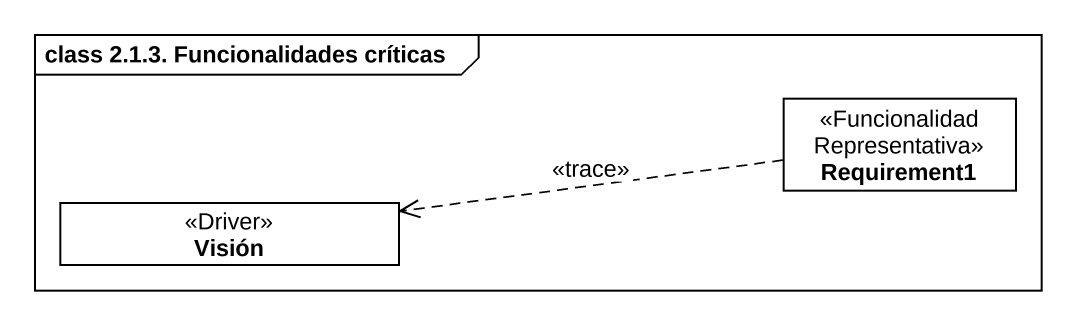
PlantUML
@startuml
mainframe class 2.1.3. Funcionalidades críticas
hide circle
hide empty members
class Requirement1 <<Funcionalidad Representativa>>
class Visión <<Driver>>
Requirement1 .left.> Visión : <<trace>>
@enduml
